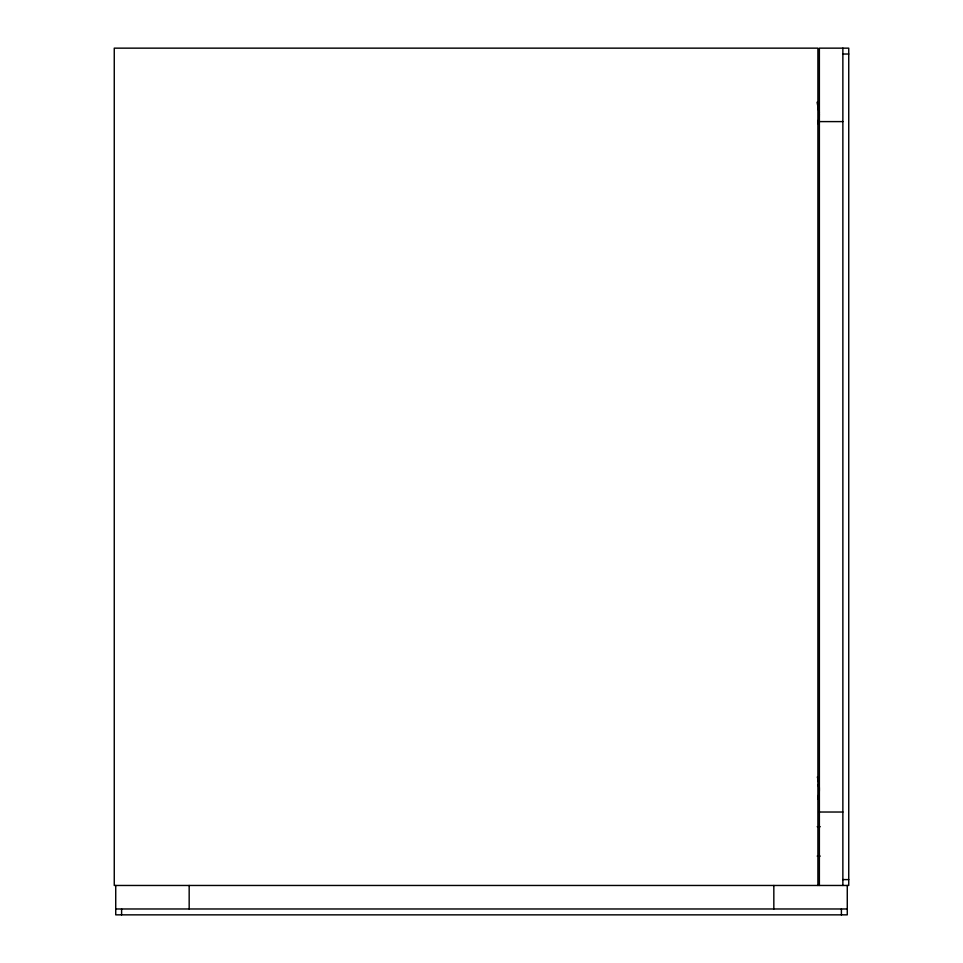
<?xml version="1.0" encoding="UTF-8"?>
<svg xmlns="http://www.w3.org/2000/svg" width="963" height="963" viewBox="0 0 963 963"><rect width="100%" height="100%" fill="white"/><g stroke="black" fill="none" stroke-linecap="round" stroke-linejoin="round"><path stroke-width="1.44" d="M819.188 790.731L818.117 799.025A37.93 37.93 0 0 0 817.31 777.021M842.866 54.024L848.74 54.024M819.369 121.603L842.866 121.603M819.369 812.026L842.866 812.026M817.202 826.711L820.211 826.711M817.202 856.095L820.211 856.095M842.866 879.592L848.74 879.592M115.729 908.976L847.271 908.976M817.069 102.222L819.369 114.26L818.117 123.758A36.726 36.726 0 0 0 819.344 115.62M818.225 785.038L818.983 787.915M847.271 885.466L847.271 914.85L115.729 914.85L115.729 885.466M842.866 48.15L842.866 885.466M841.397 908.976L841.397 914.85M819.369 885.466L819.369 48.15L848.74 48.15L848.74 885.466L114.26 885.466L114.26 48.15L817.9 48.15L817.9 885.466M773.831 885.466L773.831 908.976M189.169 885.466L189.169 908.976M121.603 908.976L121.603 914.85M819.104 109.914A36.726 36.726 0 0 1 819.344 112.827"/></g></svg>
